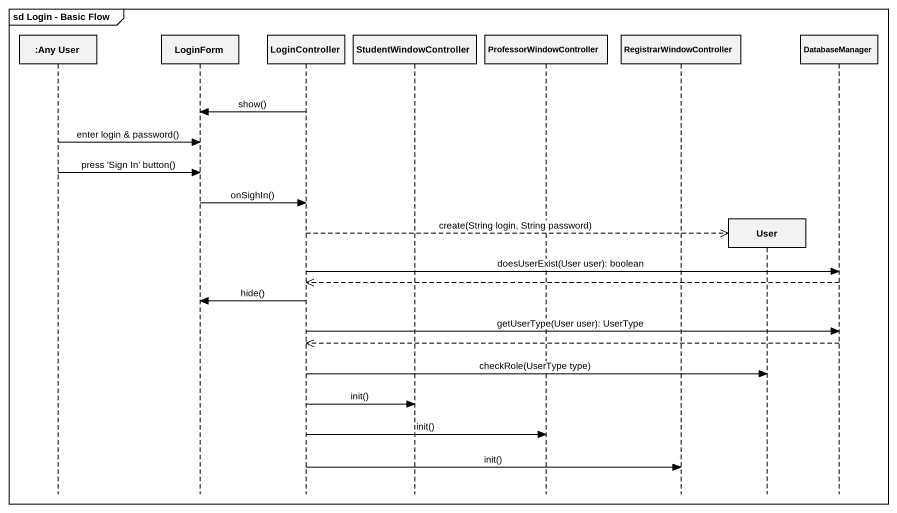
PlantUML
@startuml
mainframe sd Login - Basic Flow
hide footbox
participant ":Any User" as Any_User
participant LoginForm
participant LoginController
participant StudentWindowController
participant ProfessorWindowController
participant RegistrarWindowController
participant User
participant DatabaseManager

LoginController -> LoginForm : show()
Any_User -> LoginForm : enter login & password()
Any_User -> LoginForm : press 'Sign In' button()
LoginForm -> LoginController : onSighIn()
LoginController -->> User ** : create(String login, String password)
LoginController -> DatabaseManager : doesUserExist(User user): boolean
DatabaseManager -->> LoginController
LoginController -> LoginForm : hide()
LoginController -> DatabaseManager : getUserType(User user): UserType
DatabaseManager -->> LoginController
LoginController -> User : checkRole(UserType type)
LoginController -> StudentWindowController : init()
LoginController -> ProfessorWindowController : init()
LoginController -> RegistrarWindowController : init()
@enduml
